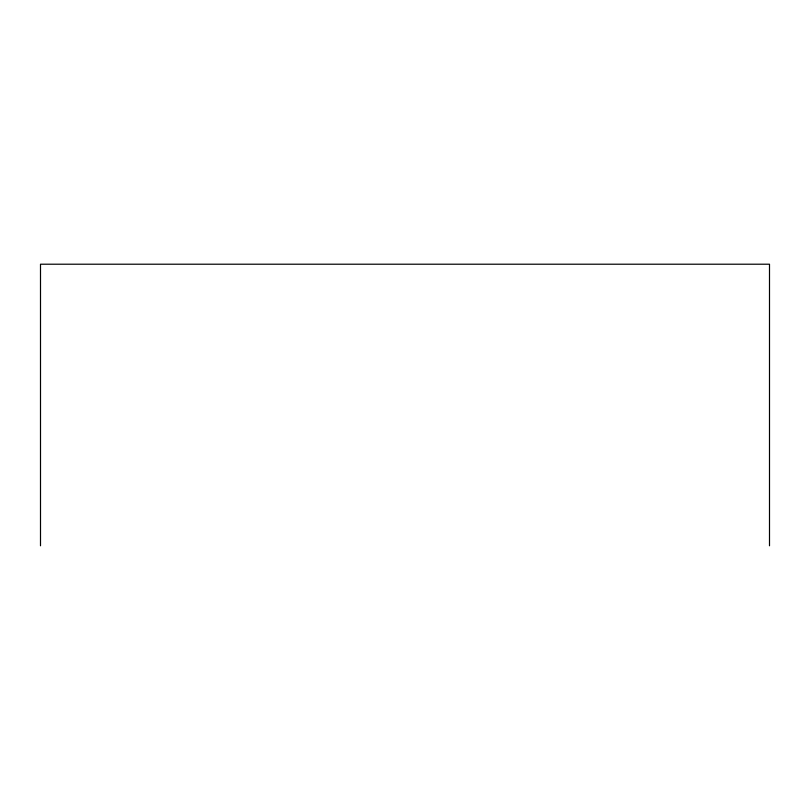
<?xml version="1.0" encoding="UTF-8"?>
<svg xmlns="http://www.w3.org/2000/svg" width="810" height="810" viewBox="0 0 810 810"><rect width="100%" height="100%" fill="white"/><g stroke="black" fill="none" stroke-linecap="round" stroke-linejoin="round"><path stroke-width="1.21" d="M769.5 545.788L769.5 264.212L40.5 264.212L40.5 545.788"/></g></svg>
